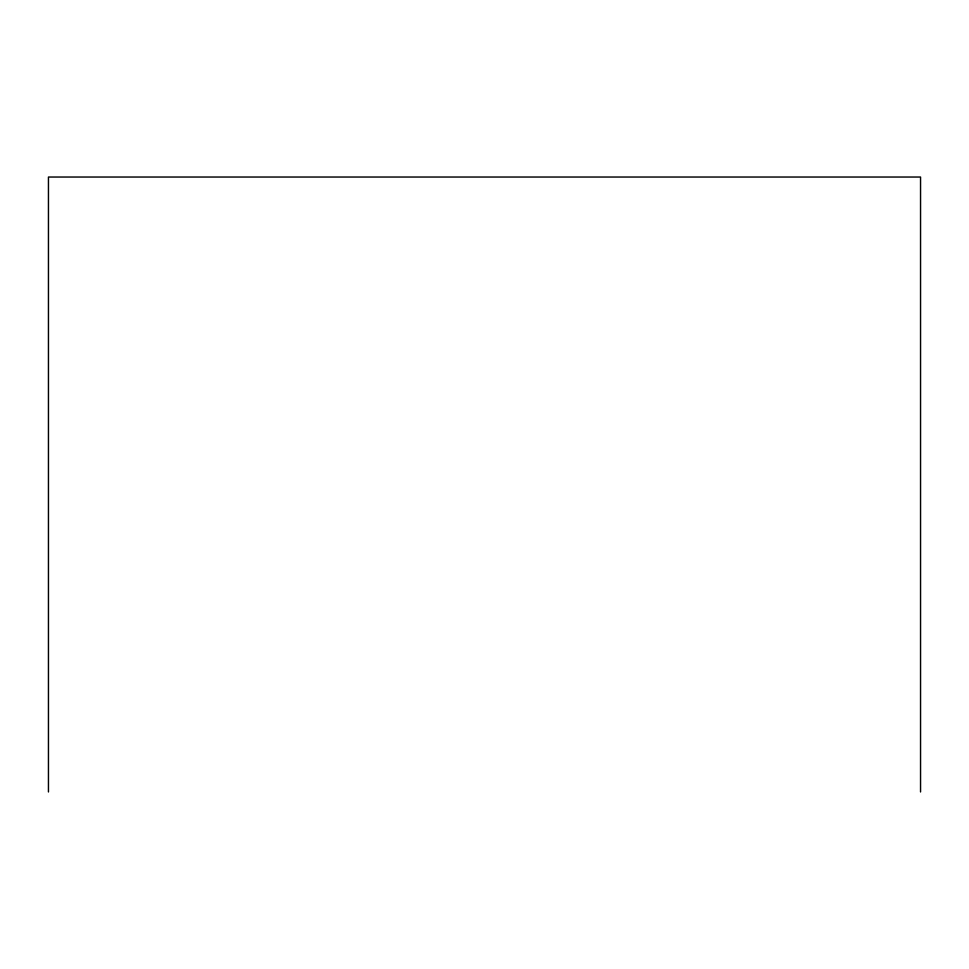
<?xml version="1.0" encoding="UTF-8"?>
<svg xmlns="http://www.w3.org/2000/svg" width="969" height="969" viewBox="0 0 969 969"><rect width="100%" height="100%" fill="white"/><g stroke="black" fill="none" stroke-linecap="round" stroke-linejoin="round"><path stroke-width="1.45" d="M920.55 791.964L920.55 177.036L48.45 177.036L48.45 791.964"/></g></svg>
